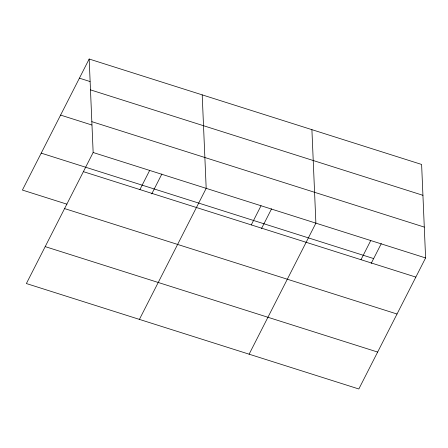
<?xml version="1.0" encoding="UTF-8"?>
<svg xmlns="http://www.w3.org/2000/svg" width="448" height="448" viewBox="0 0 448 448"><rect width="100%" height="100%" fill="white"/><g stroke="black" fill="none" stroke-linecap="round" stroke-linejoin="round"><path stroke-width="0.67" d="M89.169 59.018L93.15 152.505L26.382 283.545L358.831 388.982L425.6 257.942L421.618 164.455L89.169 59.018L22.4 190.058L66.948 204.187M139.91 189.582L149.666 170.43M151.738 193.906L161.874 174.014M139.418 319.396L206.186 188.356L202.199 94.864M251.278 224.902L261.038 205.75M261.447 228.698L271.578 208.807M249.122 354.189L315.89 223.149L311.909 129.657M360.987 259.694L370.748 240.542M371.151 263.491L381.287 243.606M79.408 78.17L90.048 81.547M90.485 89.869L422.929 195.306M91.834 121.654L424.284 227.091M60.598 115.091L91.846 125.003M93.15 152.505L425.6 257.942M41.216 153.138L373.66 258.569M83.395 171.657L415.839 277.094M64.579 208.583L397.029 314.014M45.198 246.624L377.647 352.061"/></g></svg>
